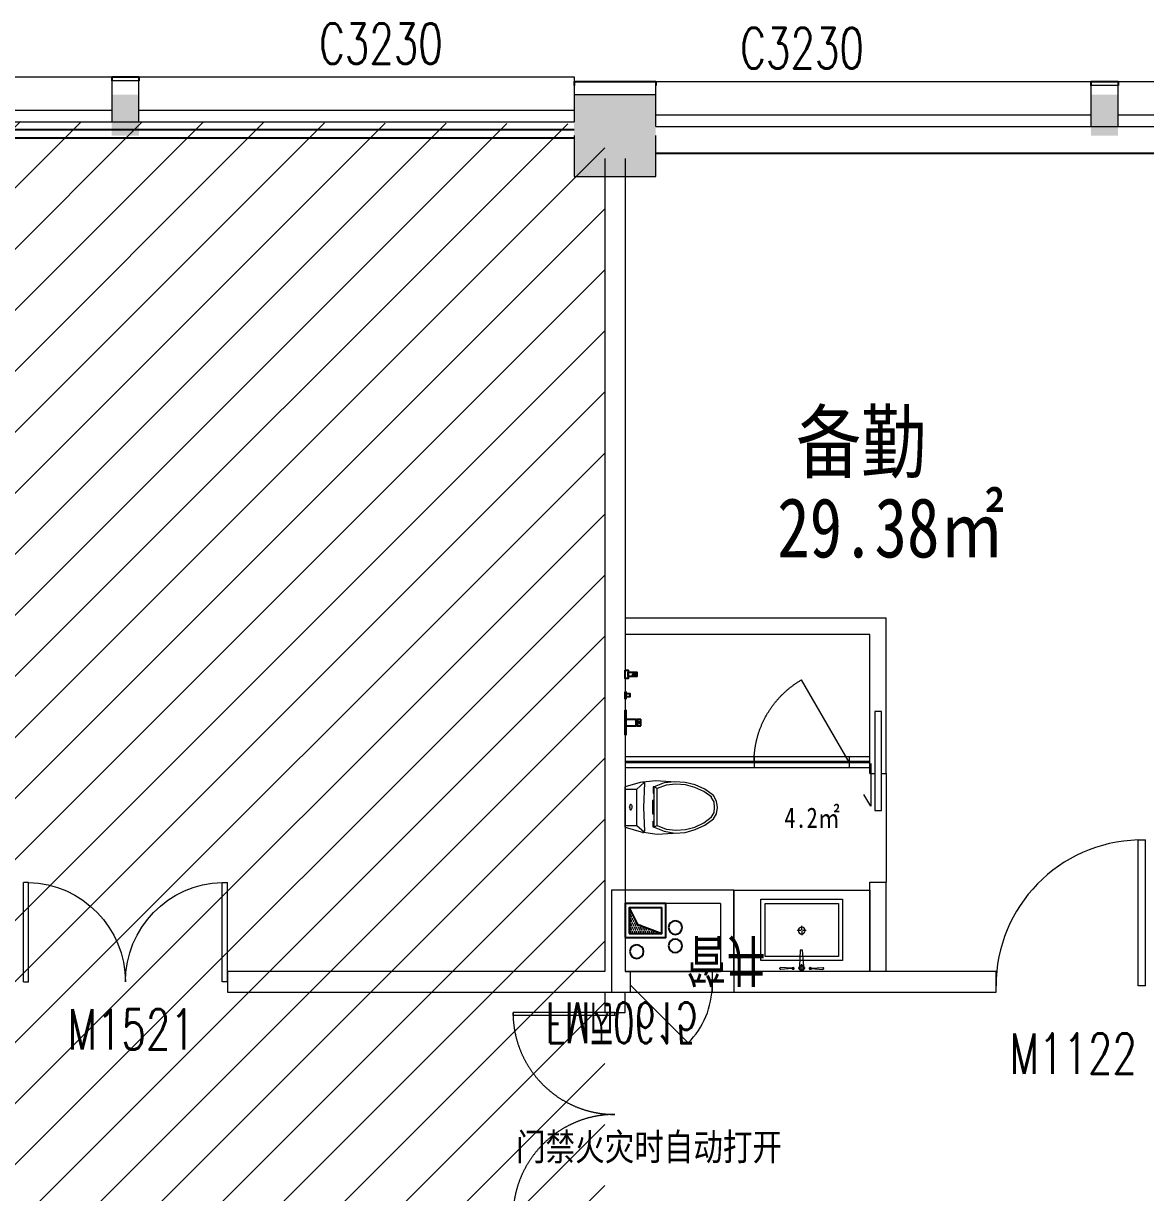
# Model space of a CAD drawing. Header units: millimetres. Extents: x 33621 to 401573, y -91663 to 133135.
# Drawn here: x 355981 to 364233, y 50468 to 59069 of the extents above; entities that cross this region are included whole.
import ezdxf

# ---------------------------------------------------------------- set-up
doc = ezdxf.new("R2010")
doc.units = ezdxf.units.MM
doc.header["$LTSCALE"] = 10
for name, pattern in [('DASH', [0.35, 0.25, -0.1]), ('DOT', [0.2, 0.1, -0.1]), ('HIDDEN', [0.375, 0.25, -0.125, 0, 0])]:
    doc.linetypes.add(name, pattern=pattern)
doc.layers.get('0').update_dxf_attribs({"color": 253})
for name, color, linetype in [('3', 253, 'Continuous'), ('DIM_LEAD', 253, 'Continuous'), ('ELE', 253, 'Continuous'), ('FC-Text Annotation', 253, 'Continuous'), ('FF-FIXT', 253, 'Continuous'), ('P-活动家具', 253, 'Continuous'), ('SURFACE', 253, 'Continuous'), ('VPIPE-污水', 253, 'Continuous'), ('VPIPE-热给水', 253, 'Continuous'), ('VPIPE-给水', 253, 'Continuous'), ('WINDOW_TEXT', 253, 'Continuous'), ('填充', 253, 'Continuous'), ('洁具', 253, 'Continuous'), ('风道（排气道）', 253, 'Continuous')]:
    doc.layers.add(name, color=color, linetype=linetype)
for name, color, linetype, lineweight in [('COLUMN', 253, 'Continuous', 0), ('DOOR【门】', 253, 'Continuous', 0), ('FF-Door【门】', 253, 'Continuous', 0), ('FF-FIXT【洁具】', 253, 'Continuous', 0), ('FF-FURN【成品家具】', 253, 'Continuous', 0), ('FF-FURN【成品家私】', 253, 'Continuous', 0), ('MK【门槛线】', 253, 'Continuous', 0), ('PUB_HATCH', 253, 'Continuous', 0), ('RC-Text【天花文字】', 253, 'Continuous', 0), ('TXT【平面空间文字】', 253, 'Continuous', 0), ('WALL', 253, 'Continuous', 0), ('Wall【墙体】', 253, 'Continuous', 0), ('Wall【新建墙】', 253, 'Continuous', 0), ('WINDOW', 253, 'Continuous', 0), ('Xline【辅助线】', 253, 'Continuous', 0)]:
    doc.layers.add(name, color=color, linetype=linetype, lineweight=lineweight)
doc.styles.add('-宋体', font='', dxfattribs={"width": 0.8})
doc.styles.add('_TCH_WINDOW', font='SIMPLEX', dxfattribs={"bigfont": 'GBCBIG'})
doc.styles.add('SUN', font='romans.shx', dxfattribs={"width": 0.8, "bigfont": 'hzdx.shx'})
doc.styles.add('文字', font='')
doc.styles.get('-宋体').set_extended_font_data('SimSun')
doc.styles.get('文字').set_extended_font_data('SimSun')

# ---------------------------------------------------------------- blocks, each defined once
blk = doc.blocks.new('$WINLIB2D$00000004')
for p, q in [((-0.5, 0.5), (0.5, 0.5)), ((-0.5, 0.5), (-0.5, -0.5)), ((0.5, -0.5), (0.5, 0.5)), ((-0.5, 0.2405796575893152), (0.5, 0.2405796575893152)), ((-0.5, -0.5), (0.5, -0.5))]:
    blk.add_line(p, q)
blk = doc.blocks.new('$DorLib2D$00000001')
for p, q in [((0.45, 0.975), (0.5000000000000002, 0.975)), ((0.45, 0), (0.45, 0.975)), ((0.5, 0), (0.5, 0.975)), ((0.5, 0), (0.45, 0))]:
    blk.add_line(p, q)
at = {"lineweight": 13}
blk.add_arc((0.475, 0), 0.975, 91.4692835813538, 180, dxfattribs=at)
blk = doc.blocks.new('$DorLib2D$00000002')
for p, q in [((-0.5, -1e-16), (-0.5000000000000007, 0.4875)), ((-0.4750000000000007, 0.4875), (-0.5000000000000007, 0.4875)), ((-0.475, 0), (-0.4750000000000007, 0.4875)), ((0.475, 0), (0.4750000000000007, 0.4875)), ((0.4750000000000007, 0.4875), (0.5000000000000007, 0.4875)), ((0.5, -1e-16), (0.5000000000000007, 0.4875)), ((-0.5, -1e-16), (-0.475, 0)), ((0.5, -1e-16), (0.475, 0))]:
    blk.add_line(p, q)
at = {"lineweight": 13}
for centre, start, end in [((-0.4875, 0), 0, 88.53071641864632), ((0.4875, 0), 91.46928358135371, 180)]:
    blk.add_arc(centre, 0.4875, start, end, dxfattribs=at)
blk = doc.blocks.new('DOOR_D02')
at = {"layer": 'FF-Door【门】'}
for p, q in [((-0.4842105263157892, 0.4997506303355456), (-0.4999999999999997, 0.4997506303355456)), ((-0.4999999999999997, 0), (-0.4999999999999997, 0.4997506303355456)), ((-0.4842105263157892, 0), (-0.4842105263157892, 0.5000000000000019)), ((0.4842105263157892, 0), (0.4842105263157892, 0.5000000000000019)), ((0.4842105263157892, 0.4997506303355456), (0.4999999999999997, 0.4997506303355456)), ((0.4999999999999997, 0), (0.4999999999999997, 0.4997506303355456)), ((-0.4842105263157892, 0), (-0.4999999999999997, 0)), ((0.4842105263157892, 0), (0.4999999999999997, 0))]:
    blk.add_line(p, q, dxfattribs=at)
at = {"layer": 'FF-Door【门】', "color": 8, "linetype": 'HIDDEN', "ltscale": 15}
for centre, start, end in [((-0.4999999999999997, 0), 0, 90), ((0.4995012606710915, -2e-16), 89.99999999999999, 180)]:
    blk.add_arc(centre, 0.4997506303355456, start, end, dxfattribs=at)
blk = doc.blocks.new('海龙0819125799')
at = {"layer": 'Wall【墙体】', "color": 6}
for p, q in [((-361.346166823525, 1800.000000599073), (-361.346166907344, 1649.775159592973)), ((-211.3461668924429, 1649.775159593206), (-211.3461668924429, 1799.999999882653)), ((-361.346166907344, 1649.775159592973), (-211.3461668924429, 1649.775159593206)), ((-211.3461668728851, 149.775159592973), (-361.3461669818498, 149.7751595932059)), ((-361.3461669818498, 149.7751595932059), (-361.3461669287644, 0)), ((-211.3461669287644, 0), (-211.3461668728851, 149.775159592973))]:
    blk.add_line(p, q, dxfattribs=at)
at = {"xscale": 1500, "yscale": 1500, "zscale": 1500, "rotation": 89.99999999895059}
blk.add_blockref('DOOR_D02', (-286.3461667839438, 899.7751599838958), dxfattribs=at)
at = {"layer": 'FC-Text Annotation', "style": '文字', "width": 0.8}
blk.add_text('门禁火灾时自动打开', height=199.1325747009862, dxfattribs=at).set_placement((-1014.163116379641, 560.8869037886615))
blk = doc.blocks.new('A$C78EA0098')
at = {"color": 33, "linetype": 'Continuous'}
for p, q in [((47.00000128359533, 353.7500000006403), (90.00000128336251, 353.7500000006403)), ((68.50000128359534, 375.2500000005239), (68.50000128359534, 332.2500000007567))]:
    blk.add_line(p, q, dxfattribs=at)
for p, q in [((4.999999124091118, 24.99999973730883, 9.256461575e-07), (81.00000097975135, 24.99999973725062, 9.256461575e-07)), ((81.00000097951852, -25.00000026274938, 3.560162716e-07), (81.00000097951852, 24.99999973725062, 3.560162716e-07)), ((81.00000097951852, 19.99999973730882, 9.256461575e-07), (87.98346753581427, 19.99999973725062, 9.256461575e-07)), ((84.0000009795185, 24.99999973725062, 9.256461575e-07), (114.0000009795185, 24.99999973725062, 9.256461575e-07)), ((84.0000009795185, 19.99999973730882, 3.560162716e-07), (84.0000009795185, 24.99999973725062, 3.560162716e-07)), ((114.0000009795185, -25.00000026274938, -2.136136142e-07), (114.0000009795185, 24.99999973725062, 3.560162716e-07)), ((4.999999124091118, -25.00000026274938, 3.560162716e-07), (81.00000097951852, -25.00000026274938, 3.560162716e-07)), ((81.00000097951852, -20.00000026274938, 3.560162716e-07), (87.98346753581427, -20.00000026274938, 3.560162716e-07)), ((84.0000009795185, -25.00000026274938, 3.560162716e-07), (84.0000009795185, -20.00000026274938, 3.560162716e-07)), ((84.00000097975135, -25.00000026274938, 3.560162716e-07), (114.0000009795185, -25.00000026274938, 3.560162716e-07))]:
    blk.add_line(p, q)
for points in [[(1.4293473214e-06, 383.7500000006403), (20.00000113737769, 383.7500000006403), (20.00000113737769, 323.7500000006403), (1.4293473214e-06, 323.7500000006403)], [(20.00000113737769, 368.7500000006403), (85.00000121048652, 368.7500000006403), (85.00000121048652, 338.7500000006403), (20.00000113737769, 338.7500000006403)], [(6.619375199e-07, 226.0000000006403), (3.000000408617779, 226.0000000006403), (3.000000408617779, 174.0000000006403), (6.619375199e-07, 174.0000000006403)], [(3.000000408617779, 212.5000000006403), (33.50000047450885, 212.5000000006403), (33.50000047450885, 187.5000000006403), (3.000000408617779, 187.5000000006403)], [(0, 90), (4.999999124091118, 90), (4.999999124091118, -90), (0, -90)]]:
    blk.add_lwpolyline(points, close=True)
for centre, radius in [((68.50000128359534, 353.7500000006403), 11.49999999988358), ((104.0000009795185, -2.62807589e-07, 7.12013287e-08), 5)]:
    blk.add_circle(centre, radius, dxfattribs=at)
blk.add_arc((57.75000097928568, -2.627493814e-07, 9.256461575e-07), 36.2500000002529, 316.397181032414, 43.60281896758604)
blk = doc.blocks.new('PQD')
at = {"layer": '填充'}
h = blk.add_hatch(dxfattribs=at)
h.set_pattern_fill('DOTS', color=256, scale=10, style=0)
h.set_pattern_definition([(0, (0, 0), (7.9375, 15.875), [0, -15.875])])
h.paths.add_polyline_path([(517039.3606534046, 222520.7432957545), (516799.3606534047, 222520.7432957545), (516799.3606534047, 222330.7432957545), (516857.0893016653, 222450.5852683169)])
blk.add_lwpolyline([(516799.3606534047, 222330.7432957545), (516857.0893016653, 222450.5852683169), (517039.3606534046, 222520.7432957545)], dxfattribs=at)
at = {"layer": '风道（排气道）'}
for points in [[(516769.3606534046, 222550.7432957545), (517069.3606534046, 222550.7432957545), (517069.3606534046, 222300.7432957546), (516769.3606534046, 222300.7432957546)], [(516799.3606534047, 222520.7432957545), (517039.3606534046, 222520.7432957545), (517039.3606534046, 222330.7432957545), (516799.3606534047, 222330.7432957545)]]:
    blk.add_lwpolyline(points, close=True, dxfattribs=at)
blk = doc.blocks.new('$DorLib2D$00000114')
at = {"color": 0}
blk.add_line((0.4999999999999965, 3.6e-15), (-0.2071067811864751, 0.7071067811864858), dxfattribs=at)
blk.add_arc((0.5000000000013856, -1.1546e-12), 1.000000000001696, 135, 180, dxfattribs=at)
blk = doc.blocks.new('ZL_08155714')
at = {"layer": 'VPIPE-污水'}
blk.add_circle((-129.1592930657789, -712.0164852384477), 50, dxfattribs=at)
at = {"layer": 'VPIPE-热给水'}
blk.add_circle((153.8974417122081, -888.4944701527711), 50, dxfattribs=at)
at = {"layer": 'VPIPE-给水'}
blk.add_circle((153.8974417112767, -754.4488298522773), 50, dxfattribs=at)
at = {"layer": 'WALL'}
for p, q in [((-314.6437028925866, -1164.930908717448), (-314.6437028954097, -414.9309060515661)), ((-314.6437028954097, -414.9309060515661), (585.3562970589846, -414.9309060524974)), ((585.3562970589846, -1164.930908717215), (585.3562970589846, -414.9309060524974)), ((-214.6437028876972, -1064.930908736074), (-214.6437028869986, -564.9309060706291)), ((-214.6437028869986, -564.9309060706291), (485.356297058519, -564.9309060713276)), ((485.356297058519, -1064.930908717681), (485.356297058519, -564.9309060713276)), ((485.356297058519, -1064.930908717681), (-214.6437028902583, -1064.930908714421)), ((585.3562970589846, -1164.930908717215), (-314.6437028925866, -1164.930908717448))]:
    blk.add_line(p, q, dxfattribs=at)
at = {"layer": 'WINDOW'}
for p, q in [((-175.1417361089261, -414.9309060521773), (424.8582644285634, -414.9309060522937)), ((-175.1417361089261, -414.9309060521773), (-175.1417361089261, -564.9309060519735)), ((424.8582644285634, -564.9309060522937), (424.8582644285634, -414.9309060522937)), ((-175.1417361090425, -564.9309060522937), (424.8582644285634, -564.9309060522937))]:
    blk.add_line(p, q, dxfattribs=at)
at = {"layer": 'DOOR【门】', "xscale": -600, "yscale": 600, "zscale": -600}
blk.add_blockref('$DorLib2D$00000114', (124.8582644192502, -464.9309060735977), dxfattribs=at)
at = {"layer": '洁具'}
blk.add_blockref('PQD', (-516984.004356292, -223365.674204469), dxfattribs=at)
at = {"layer": 'ELE', "ltscale": 100, "style": 'SUN', "width": 0.6}
blk.add_text('FM丙0615', height=300, dxfattribs=at).set_placement((-797.1047963886523, -337.8947368420178, 8.09054457e-08))
at = {"layer": 'TXT【平面空间文字】', "width": 0.75}
blk.add_text('管井', height=300, dxfattribs=at).set_placement((236.4133385177701, -794.6007492310964))
blk = doc.blocks.new('A$C5D954283')
at = {"color": 8}
for p, q in [((1.164153e-10, 532.1264297300949), (1.164153e-10, 509.5472297300585)), ((1.164153e-10, 501.4832297300454), (1.164153e-10, 478.5008297301828)), ((1.164153e-10, 235.0799999996088), (1.164153e-10, 263.807999999728)), ((-5.039999999920837, 230.0399999998044), (-32.7599999998929, 230.0399999998044)), ((1.164153e-10, 225), (1.164153e-10, 196.2719999998808)), ((32.25600000005215, 230.0399999998044), (5.040000000037252, 230.0399999998044))]:
    blk.add_line(p, q, dxfattribs=at)
at = {"color": 0, "linetype": 'Continuous'}
for p, q in [((-159.8287922329036, 511.2883289088495), (-159.8287922329036, 506.3181305513717)), ((159.8287922331365, 511.2883289088495), (159.8287922331365, 506.3181305513717)), ((4.840431999997235, 374.2569191276562), (-11.15956799988635, 374.2569191276562))]:
    blk.add_line(p, q, dxfattribs=at)
blk.add_lwpolyline([(300, 0), (300, 450), (-300, 450), (-300, 0)], close=True, dxfattribs=at)
at = {"color": 8, "ltscale": 1000, "const_width": 0.448}
blk.add_lwpolyline([(1.164153e-10, 505.7392297300975, -1), (1.164153e-10, 505.2912297302391, -1)], format="xyb", close=True, dxfattribs=at)
at = {"color": 8}
blk.add_lwpolyline([(270, 30), (270.0000000001164, 420), (-270, 420), (-270, 30)], close=True, dxfattribs=at)
at = {"color": 8, "const_width": 0.8399999999999997}
blk.add_lwpolyline([(0.1400000000139698, 230.4599999999628, -0.9999999999999998), (0.1400000000139698, 229.6199999998789, -0.9999999999999998)], format="xyb", close=True, dxfattribs=at)
at = {"color": 8}
blk.add_circle((1.164153e-10, 230.0399999998044), 25.2, dxfattribs=at)
at = {"color": 0, "linetype": 'Continuous'}
for centre, start, end in [((-154.8287922329036, 511.2883289088495), 88.28890731603568, 180), ((154.8287922331365, 511.2883289090823), 0, 91.71109268396431), ((-154.8287922329036, 506.3181305513717), 180, 271.7110926839644), ((154.8287922331365, 506.3181305513717), 268.2889073160357, 0)]:
    blk.add_arc(centre, 5, start, end, dxfattribs=at)
at = {"color": 250, "linetype": 'DOT', "ltscale": 1000}
for points in [[(-57.32807496341411, 508.8032297301688), (-57.44336328096688, 509.9737716621894), (-57.78479776837048, 511.09933032430126), (-58.33925728968461, 512.1366511282395), (-59.08543427626137, 513.045870417176), (-59.99465356528526, 513.7920474038692), (-61.03197436919436, 514.3465069251833), (-62.157533031277126, 514.6879414125578), (-63.328074963385006, 514.8032297301397), (-64.49861689546378, 514.6879414125578), (-65.62417555763386, 514.3465069251833), (-66.66149636145565, 513.7920474038692), (-67.57071565056685, 513.045870417176), (-68.31689263717271, 512.1366511282395), (-68.87135215848684, 511.09933032430126), (-69.21278664583224, 509.9737716621894), (-69.32807496341411, 508.8032297301688), (-69.21278664583224, 507.63268779797363), (-68.87135215848684, 506.50712913594907), (-68.31689263717271, 505.46980833198177), (-67.57071565056685, 504.560589042987), (-66.66149636145565, 503.8144120562647), (-65.62417555763386, 503.259952535067), (-64.49861689546378, 502.9185180476925), (-63.328074963385006, 502.8032297301106), (-62.157533031277126, 502.9185180476925), (-61.03197436919436, 503.259952535067), (-59.99465356528526, 503.8144120562647), (-59.08543427626137, 504.560589042987), (-58.33925728968461, 505.46980833198177), (-57.78479776837048, 506.50712913594907), (-57.44336328096688, 507.63268779797363)], [(69.32807496321038, 508.8032297301688), (69.21278664577403, 509.9737716621894), (68.87135215837043, 511.09933032430126), (68.3168926370563, 512.1366511282395), (67.57071565045044, 513.045870417176), (66.66149636131013, 513.7920474038692), (65.62417555745924, 514.3465069251833), (64.49861689540558, 514.6879414125578), (63.32807496326859, 514.8032297301397), (62.15753303116071, 514.6879414125578), (61.03197436907794, 514.3465069251833), (59.99465356525616, 513.7920474038692), (59.085434276086744, 513.045870417176), (58.339257289480884, 512.1366511282395), (57.78479776813765, 511.09933032430126), (57.443363280792255, 509.9737716621894), (57.3280749633268, 508.8032297301688), (57.443363280792255, 507.63268779797363), (57.78479776813765, 506.50712913594907), (58.339257289480884, 505.46980833198177), (59.085434276086744, 504.560589042987), (59.99465356525616, 503.8144120562647), (61.03197436907794, 503.259952535067), (62.15753303116071, 502.9185180476925), (63.32807496326859, 502.8032297301106), (64.49861689540558, 502.9185180476925), (65.62417555745924, 503.259952535067), (66.66149636131013, 503.8144120562647), (67.57071565045044, 504.560589042987), (68.3168926370563, 505.46980833198177), (68.87135215837043, 506.50712913594907), (69.21278664577403, 507.63268779797363)]]:
    blk.add_wipeout(points, dxfattribs=at)
at = {"color": 0, "linetype": 'Continuous'}
for p, q in [((-72.32807496341411, 510.3032297301106), (-154.6794934225036, 516.2860993982758)), ((72.32807496341411, 510.3032297301106), (154.67949342262, 516.2860993985086)), ((-72.32807496341411, 507.3032297301105), (-154.6794934225036, 501.3203600619454)), ((-11.15956800000276, 374.2569191276562), (-17.54950176004786, 495.4865680530201)), ((15.14995655568782, 492.2146877725608), (4.840431999997235, 374.2569191276562)), ((72.32807496341411, 507.3032297301105), (154.67949342262, 501.3203600619454))]:
    blk.add_line(p, q, dxfattribs=at)
at = {"color": 8}
for p, q in [((-4.032000000006519, 505.5152297301683), (-26.20799999998417, 505.5152297301683)), ((25.80480000015814, 505.5152297301683), (4.032000000006519, 505.5152297301683))]:
    blk.add_line(p, q, dxfattribs=at)
at = {"color": 0, "linetype": 'Continuous', "const_width": 12}
for points in [[(-63.32807496341411, 514.8032297301106, -1), (-63.32807496341411, 502.8032297301106, -1)], [(63.32807496341411, 514.8032297301106, 1), (63.32807496341411, 502.8032297301106, 1)]]:
    blk.add_lwpolyline(points, format="xyb", close=True, dxfattribs=at)
at = {"color": 0, "linetype": 'Continuous'}
blk.add_circle((1.164153e-10, 505.5152297301683), 20.16, dxfattribs=at)
at = {"color": 8}
blk.add_circle((0.2651944293174893, 505.7008297301363), 16.25438224187546, dxfattribs=at)
blk = doc.blocks.new('ZL_08127082')
at = {"layer": 'FF-FIXT【洁具】'}
for p, q in [((-184.0723225633846, -108.7700514605967), (-150.6046904385439, 0)), ((146.4211623065057, 0), (-150.6046904385439, 0)), ((-133.8707755542127, 0), (-133.8707755542127, -83.66927795595257)), ((133.8707755542127, 0), (133.8707755542127, -83.66927795595257)), ((146.4211623065057, 0), (179.8888932532863, -117.1369100807933)), ((-133.8707755542127, -83.66927795595257), (-184.0723225633846, -138.0542542752809)), ((133.8707755542127, -83.66927795595257), (-133.8707755542127, -83.66927795595257)), ((-20.91729478345951, -37.65116025687894), (-16.73386547336122, -33.46773094678065)), ((-20.91729478345951, -41.83458956703543), (-20.91729478345951, -37.65116025687894)), ((-16.73386547336122, -46.01811769907363), (-20.91729478345951, -41.83458956703543)), ((-16.73386547336122, -33.46773094678065), (-12.55043616326293, -33.46773094678065)), ((-12.55043616326293, -50.20154700923012), (-16.73386547336122, -46.01811769907363)), ((-12.55043616326293, -33.46773094678065), (-4.18347872106824, -29.28420281474246)), ((4.18347872106824, -50.20154700923012), (-12.55043616326293, -50.20154700923012)), ((-4.18347872106824, -29.28420281474246), (4.18347872106824, -33.46773094678065)), ((4.18347872106824, -33.46773094678065), (12.55033734132303, -33.46773094678065)), ((12.55033734132303, -46.01811769907363), (4.18347872106824, -50.20154700923012)), ((12.55033734132303, -33.46773094678065), (16.73386547336122, -37.65116025687894)), ((16.73386547336122, -41.83458956703543), (12.55033734132303, -46.01811769907363)), ((16.73386547336122, -37.65116025687894), (16.73386547336122, -41.83458956703543)), ((133.8707755542127, -83.66927795595257), (179.8888932532863, -138.0542542752809)), ((-196.6227093156776, -221.7235322312918), (-184.0723225633846, -108.7700514605967)), ((-179.8888932532863, -142.2376835854375), (-4.94109699503e-05, -133.8708249651827)), ((-4.94109699503e-05, -133.8708249651827), (-4.94109699503e-05, -138.0542542752809)), ((-4.94109699503e-05, -133.8708249651827), (175.7053651212482, -142.2376835854375)), ((184.0723225634429, -133.8708249651827), (175.7053651212482, -142.2376835854375)), ((179.8888932532863, -117.1369100807933), (196.6227093157358, -234.2739189835847)), ((184.0723225634429, -125.503867522988), (184.0723225634429, -133.8708249651827)), ((-188.255850695481, -334.6770130019868), (-196.6227093156776, -221.7235322312918)), ((-179.8888932532863, -284.4754659928149), (-150.6046904385439, -213.3565747890971)), ((-163.1550771908951, -301.2092820552061), (-138.0543036862509, -234.2739189835847)), ((-150.6046904385439, -204.9896173469024), (-104.5865727394703, -204.9896173469024)), ((-150.6046904385439, -213.3565747890971), (-150.6046904385439, -204.9896173469024)), ((-138.0543036862509, -234.2739189835847), (-150.6046904385439, -213.3565747890971)), ((146.4211623065057, -213.3565747890971), (-150.6046904385439, -213.3565747890971)), ((133.8707755542127, -234.2739189835847), (-138.0543036862509, -234.2739189835847)), ((-104.5865727394703, -204.9896173469024), (-104.5865727394703, -213.3565747890971)), ((-50.20159642014187, -213.3565747890971), (-50.20159642014187, -200.8061880368041)), ((-50.20159642014187, -200.8061880368041), (46.01806828810367, -200.8061880368041)), ((46.01806828810367, -213.3565747890971), (-50.20159642014187, -213.3565747890971)), ((46.01806828810367, -200.8061880368041), (46.01806828810367, -213.3565747890971)), ((100.4030446074321, -204.9896173469024), (100.4030446074321, -213.3565747890971)), ((146.4211623065057, -204.9896173469024), (100.4030446074321, -204.9896173469024)), ((133.8707755542127, -234.2739189835847), (146.4211623065057, -213.3565747890971)), ((133.8707755542127, -234.2739189835847), (158.9715490588569, -301.2092820552061)), ((146.4211623065057, -213.3565747890971), (146.4211623065057, -204.9896173469024)), ((146.4211623065057, -213.3565747890971), (175.7053651212482, -284.4754659928149)), ((196.6227093157358, -234.2739189835847), (188.2557518735411, -351.4108290644363)), ((-188.255850695481, -363.9612158167292), (-179.8888932532863, -284.4754659928149)), ((-171.5219358111499, -372.3281732589239), (-163.1550771908951, -301.2092820552061)), ((158.9715490588569, -301.2092820552061), (167.3385065010516, -372.3281732589239)), ((175.7053651212482, -284.4754659928149), (188.2557518735411, -363.9612158167292)), ((-184.0723225633846, -439.2635363305453), (-188.255850695481, -363.9612158167292)), ((-167.3385065009934, -443.4469656406435), (-171.5219358111499, -372.3281732589239)), ((167.3385065010516, -372.3281732589239), (163.1549783689552, -443.4469656406435)), ((188.2557518735411, -363.9612158167292), (184.0723225634429, -439.2635363305453)), ((-167.3385065009934, -514.5658568443614), (-184.0723225633846, -439.2635363305453)), ((-146.4211623065057, -510.3824275342049), (-167.3385065009934, -443.4469656406435)), ((-133.8707755542127, -585.684748048021), (-167.3385065009934, -514.5658568443614)), ((-117.1369594918215, -577.3177906058263), (-146.4211623065057, -510.3824275342049)), ((146.4211623065057, -510.3824275342049), (112.9534313597833, -577.3177906058263)), ((163.1549783689552, -514.5658568443614), (129.6873462441144, -585.684748048021)), ((163.1549783689552, -443.4469656406435), (146.4211623065057, -510.3824275342049)), ((184.0723225634429, -439.2635363305453), (163.1549783689552, -514.5658568443614)), ((-87.85275667707901, -648.436681809544), (-133.8707755542127, -585.684748048021)), ((-75.30236992478603, -635.8862950572511), (-117.1369594918215, -577.3177906058263)), ((112.9534313597833, -577.3177906058263), (71.11884179274784, -631.7027669251547)), ((129.6873462441144, -585.684748048021), (83.66922854504082, -648.436681809544)), ((-46.01806828810367, -669.3539271820919), (-87.85275667707901, -648.436681809544)), ((-41.83463897800538, -652.6201111196423), (-75.30236992478603, -631.7027669251547)), ((-4.94109699503e-05, -677.7208846242283), (-46.01806828810367, -669.3539271820919)), ((-4.94109699503e-05, -656.8035404297407), (-41.83463897800538, -652.6201111196423)), ((37.6511108459672, -652.6201111196423), (-4.94109699503e-05, -656.8035404297407)), ((46.01806828810367, -669.3539271820919), (-4.94109699503e-05, -677.7208846242283)), ((75.30227110284613, -631.7027669251547), (37.6511108459672, -652.6201111196423)), ((83.66922854504082, -648.436681809544), (46.01806828810367, -669.3539271820919))]:
    blk.add_line(p, q, dxfattribs=at)
blk = doc.blocks.new('ZL_08123655')
at = {"layer": 'FF-FIXT【洁具】'}
for p, q in [((-184.0723225633846, -138.0542542752809), (-188.255850695481, -129.6872968331445)), ((-179.8888932532863, -142.2376835854375), (-184.0723225633846, -138.0542542752809))]:
    blk.add_line(p, q, dxfattribs=at)
at = {"layer": 'DIM_LEAD'}
blk.add_blockref('ZL_08127082', (0, 0), dxfattribs=at)
blk = doc.blocks.new('DOORBLK101')
at = {"layer": 'FF-Door【门】'}
blk.add_line((-0.5, 0), (2e-16, 0.8660254037844385), dxfattribs=at)
at = {"layer": 'FF-Door【门】', "color": 8, "linetype": 'HIDDEN', "ltscale": 15}
blk.add_arc((-0.5, 0), 1, 0, 60, dxfattribs=at)
blk = doc.blocks.new('海龙0427195617')
at = {"layer": 'FF-FURN【成品家具】'}
blk.add_line((1234.087697051, 2022.392467050115), (1234.087687919848, 1222.392467050114), dxfattribs=at)
at = {"layer": 'FF-FURN【成品家私】'}
blk.add_lwpolyline([(1149.08768957993, 1748.93189989822), (1199.08768957993, 1748.93189989822), (1199.08768957993, 2478.93189989822), (1149.08768957993, 2478.93189989822)], close=True, dxfattribs=at)
blk.add_lwpolyline([(1120.486264711711, 2096.076972648269), (1120.486264711711, 1781.803913176059), (1069.673879669513, 1868.833713135915)], dxfattribs=at)
at = {"layer": 'MK【门槛线】', "color": 4}
for p, q in [((1114.087682108395, 2145.190576300025), (-681.7493923502042, 2145.190576300258)), ((1114.08768210886, 2065.190576300258), (-681.749392437283, 2065.190576300258)), ((261.8327732784674, 2145.190576300258), (261.8327732784674, 2065.190576300258)), ((961.8327732784674, 2145.190576300258), (961.8327732784674, 2065.190576300258))]:
    blk.add_line(p, q, dxfattribs=at)
at = {"layer": 'Wall【新建墙】', "color": 4}
for p, q in [((1234.08768210886, 3165.190576290479), (-684.7493970361538, 3165.190576290479)), ((1234.08768210886, 2022.39246706129), (1234.08768210886, 3165.190576290479)), ((1114.08768210886, 3045.190576290479), (-684.7493970361538, 3045.190576290479)), ((1114.08768210886, 2022.39246706129), (1114.08768210886, 3045.190576290479)), ((1114.08768210886, 2022.39246706129), (1149.08768957993, 2022.39246706129)), ((1199.08768957993, 2022.39246706129), (1234.08768210886, 2022.39246706129)), ((1114.08768210886, 564.9309024927206), (1114.08768210886, 1222.39246706129)), ((1114.08768210886, 1222.39246706129), (1234.08768210886, 1222.39246706129)), ((1234.08768210886, 564.9309024927206), (1234.08768210886, 1222.39246706129))]:
    blk.add_line(p, q, dxfattribs=at)
at = {"layer": 'WINDOW', "linetype": 'Continuous'}
for p, q in [((1114.08768210886, 2110.190576300491), (-681.7493923502042, 2110.190576300258)), ((1114.08768210886, 2100.190576300258), (-681.749392437283, 2100.190576300258))]:
    blk.add_line(p, q, dxfattribs=at)
at = {"layer": 'DIM_LEAD', "xscale": -1.000000000000001, "rotation": 90}
blk.add_blockref('ZL_08123655', (-684.749397253152, 1772.832432077856), dxfattribs=at)
at = {"layer": 'FF-FIXT', "rotation": 359.999999047842}
blk.add_blockref('A$C78EA0098', (-684.7493970543146, 2397.882950485575), dxfattribs=at)
at = {"layer": 'FF-FIXT【洁具】', "xscale": -700, "yscale": 700, "zscale": 700}
blk.add_blockref('DOORBLK101', (611.8327732784672, 2105.190576300258), dxfattribs=at)
at = {"layer": 'TXT【平面空间文字】', "color": 6, "linetype": 'Continuous', "xscale": -1, "rotation": 180}
blk.add_blockref('ZL_08155714', (-471.2686149482615, 0), dxfattribs=at)
at = {"layer": 'FF-FIXT【洁具】', "linetype": 'Continuous', "xscale": -1, "rotation": 180}
blk.add_blockref('A$C5D954283', (612.4679706323659, 1097.05733581994), dxfattribs=at)
at = {"layer": 'FF-FIXT【洁具】', "linetype": 'Continuous'}
blk.add_lwpolyline([(1114.087682111538, 564.9309060893792), (114.0876821134006, 564.9309060898449), (114.0876821134006, 1164.930906094036), (1114.087682112003, 1164.93090609357)], close=True, dxfattribs=at)

msp = doc.modelspace()

# ---------------------------------------------------------------- hatches: boundary and pattern name
at = {"layer": 'PUB_HATCH'}
for points in [[(356630.5022837359, 58243.68022458558), (356830.5022837359, 58243.68022458558), (356830.5022837359, 58543.68022460257), (356630.5022837359, 58543.68022460257)], [(360030.5022837236, 57943.68022458954), (360630.5022837235, 57943.68022458954), (360630.5022837235, 58543.68022458953), (360030.5022837236, 58543.68022458953)], [(363830.5022837359, 58243.68022461957), (364030.502283736, 58243.68022461957), (364030.502283736, 58543.68022461957), (363830.5022837359, 58543.68022461957)]]:
    msp.add_hatch(color=256, dxfattribs=at).paths.add_polyline_path(points)
at = {"layer": 'Xline【辅助线】'}
h = msp.add_hatch(dxfattribs=at)
h.set_pattern_fill('ANSI31', color=256, scale=100)
h.set_pattern_definition([(45, (-44531.00055923941, 84868.5187306744), (-224.5064030267288, 224.5064030267288), [])])
h.paths.add_polyline_path([(360255.5022837401, 58329.1591890871), (339030.5022837163, 58414.76790208253), (339030.5022837163, 57927.57477192999), (338805.5022837452, 57927.57477192953), (338805.5022837541, 51909.67866739421), (295830.5022837056, 51945.47087525506), (295830.5022837159, 49693.68022382771), (295430.5022836083, 49693.68022379279), (295430.5022839003, 42429.15918909385), (360255.5022837401, 42429.15918909385)])

# ---------------------------------------------------------------- linework, layer by layer
at = {"layer": '3'}
for p, q in [((360030.5022836987, 58285.26464346796), (353430.5022837471, 58285.26464423374)), ((360030.5022836921, 58225.26464346796), (353430.5022837401, 58225.26464423374))]:
    msp.add_line(p, q, dxfattribs=at)
at = {"layer": 'COLUMN'}
for p, q in [((360630.5022837235, 58543.68022458953), (360030.5022837236, 58543.68022458953)), ((360030.5022838377, 58243.68022458278), (360030.5022837236, 57943.68022458954)), ((360630.5022837235, 57943.68022458954), (360630.5022836342, 58243.68022461678)), ((360030.5022837236, 57943.68022458954), (360630.5022837235, 57943.68022458954))]:
    msp.add_line(p, q, dxfattribs=at)
at = {"layer": 'P-活动家具', "color": 8, "linetype": 'DASH'}
msp.add_line((365129.0097102679, 58111.40316870179), (360629.0097100993, 58111.40316870179), dxfattribs=at)
at = {"layer": 'SURFACE'}
for p, q in [((356630.5022836861, 58675.2646409932), (356630.5022836861, 58645.2646409804)), ((356630.5022836861, 58675.2646409932), (356830.5022837787, 58675.2646409932)), ((356830.5022837787, 58675.2646409932), (356830.5022837787, 58645.2646409804)), ((360030.502283734, 58641.40316860936), (360030.502283734, 58611.40316861938)), ((360030.502283734, 58641.40316860936), (360330.5022837201, 58641.40316861938)), ((360330.502283729, 58641.40316865499), (360630.5022837341, 58641.40316864336)), ((360630.5022837341, 58641.40316864336), (360630.5022837341, 58611.403168655)), ((363830.5022835488, 58641.40316864336), (363830.5022835488, 58611.403168655)), ((363830.5022835488, 58641.40316864336), (364030.5022837341, 58641.40316864336)), ((364030.5022837341, 58641.40316864336), (364030.5022837341, 58611.403168655))]:
    msp.add_line(p, q, dxfattribs=at)
at = {"layer": 'WALL'}
for p, q in [((356830.5022837322, 58645.2646409932), (356630.5022837322, 58645.2646409932)), ((356630.5022837322, 58645.2646409932), (356630.5022837322, 58345.26464097621)), ((356830.5022837322, 58345.26464097621), (356830.5022837322, 58645.2646409932)), ((364030.5022836968, 58611.40316864336), (363830.5022839003, 58611.40316864336)), ((363830.5022839003, 58611.40316864336), (363830.5022839003, 58311.40316864336)), ((364030.5022836968, 58311.40316864336), (364030.5022836968, 58611.40316864336)), ((356630.5022837322, 58345.26464097621), (356830.5022837322, 58345.26464097621)), ((363830.5022839003, 58311.40316864336), (364030.5022836968, 58311.40316864336))]:
    msp.add_line(p, q, dxfattribs=at)
at = {"layer": 'Wall【墙体】', "color": 6}
for p, q in [((360255.5022837503, 58075.26464089145), (360255.5022837532, 52225.2646408875)), ((360405.5022837503, 58075.26464089145), (360405.5022837532, 52093.68022384145)), ((360255.5022837191, 58011.40316861914), (360255.5022837425, 52093.68022581749)), ((360405.5022837191, 58011.40316861914), (360405.5022837196, 52196.4031686203)), ((360255.502283755, 52093.68022581749), (357480.5022836633, 52093.68022583006)), ((357480.5022836633, 52093.68022583006), (357480.5022836633, 51943.680225807)), ((363132.5535597259, 52093.68022389058), (360405.5022837532, 52093.68022384145)), ((363132.5535597259, 51943.68022385402), (363132.5535597259, 52093.68022389058)), ((357480.5022836633, 51943.680225807), (360304.3393631296, 51943.68022581725)), ((360405.5022836661, 51943.68022388965), (363132.5535597259, 51943.68022385402))]:
    msp.add_line(p, q, dxfattribs=at)

# ---------------------------------------------------------------- block references
at = {"layer": 'RC-Text【天花文字】'}
msp.add_blockref('海龙0819125799', (360616.9725917157, 50143.68022388639), dxfattribs=at)
at = {"layer": 'WINDOW'}
ref = msp.add_blockref('$WINLIB2D$00000004', (355030.5022837089, 58510.2646409804), dxfattribs=dict(at, xscale=3200, yscale=-330, zscale=3200))
ref.add_attrib('A', 'C3230', (354052.0413564171, 58771.51464098459), dxfattribs={"layer": 'WINDOW_TEXT', "height": 297.5, "style": '_TCH_WINDOW', "width": 0.7058823529411766})
ref = msp.add_blockref('$WINLIB2D$00000004', (358430.5022837248, 58510.2646409804), dxfattribs=dict(at, xscale=3200, yscale=-330, zscale=3200))
ref.add_attrib('A', 'C3230', (358155.3161226434, 58771.51464094431), dxfattribs={"layer": 'WINDOW_TEXT', "height": 297.5, "style": '_TCH_WINDOW', "width": 0.7058823529411766})
ref = msp.add_blockref('$WINLIB2D$00000004', (362230.5022837173, 58476.403168655), dxfattribs=dict(at, xscale=3200, yscale=-330, zscale=3200))
ref.add_attrib('A', 'C3230', (361252.0413564256, 58737.65316865919), dxfattribs={"layer": 'WINDOW_TEXT', "height": 297.5, "style": '_TCH_WINDOW', "width": 0.7058823529411766})
ref = msp.add_blockref('$WINLIB2D$00000004', (365630.5022837332, 58476.403168655), dxfattribs=dict(at, xscale=3200, yscale=-330, zscale=3200))
ref.add_attrib('A', 'C3230', (365355.3161226518, 58737.65316861891), dxfattribs={"layer": 'WINDOW_TEXT', "height": 297.5, "style": '_TCH_WINDOW', "width": 0.7058823529411766})
ref = msp.add_blockref('$DorLib2D$00000001', (363682.5535597394, 51989.81875154981), dxfattribs=dict(at, xscale=1100, yscale=1100, zscale=1100))
ref.add_attrib('A', 'M1122', (363232.5546207002, 51342.03591243387), dxfattribs={"layer": 'WINDOW_TEXT', "height": 297.5, "style": '_TCH_WINDOW', "width": 0.7058823529411766})
ref = msp.add_blockref('$DorLib2D$00000002', (356730.5022837523, 52018.68022582168), dxfattribs=dict(at, xscale=-1500, yscale=1500, zscale=-1500))
ref.add_attrib('A', 'M1521', (356305.5022837522, 51519.93022581772), dxfattribs={"layer": 'WINDOW_TEXT', "height": 297.5, "style": '_TCH_WINDOW', "width": 0.7058823529411766})

# ---------------------------------------------------------------- texts
at = {"layer": 'FC-Text Annotation', "style": '文字', "width": 0.8}
for s, p in [('备勤', (361662.3728217984, 55770.37368799955)), ('29.38㎡', (361523.3630450692, 55140.66116253659))]:
    msp.add_text(s, height=438.5811050578959, dxfattribs=at).set_placement(p)

# ---------------------------------------------------------------- next in the draw order: block references
at = {"layer": 'Xline【辅助线】'}
msp.add_blockref('海龙0427195617', (361091.4146015791, 51528.74932240182), dxfattribs=at)

# ---------------------------------------------------------------- next in the draw order: texts
at = {"layer": 'TXT【平面空间文字】', "style": '-宋体', "width": 0.8}
msp.add_text('4.2㎡', height=150, dxfattribs=at).set_placement((361576.5722212696, 53151.12541498616))

doc.saveas('drawing.dxf')
